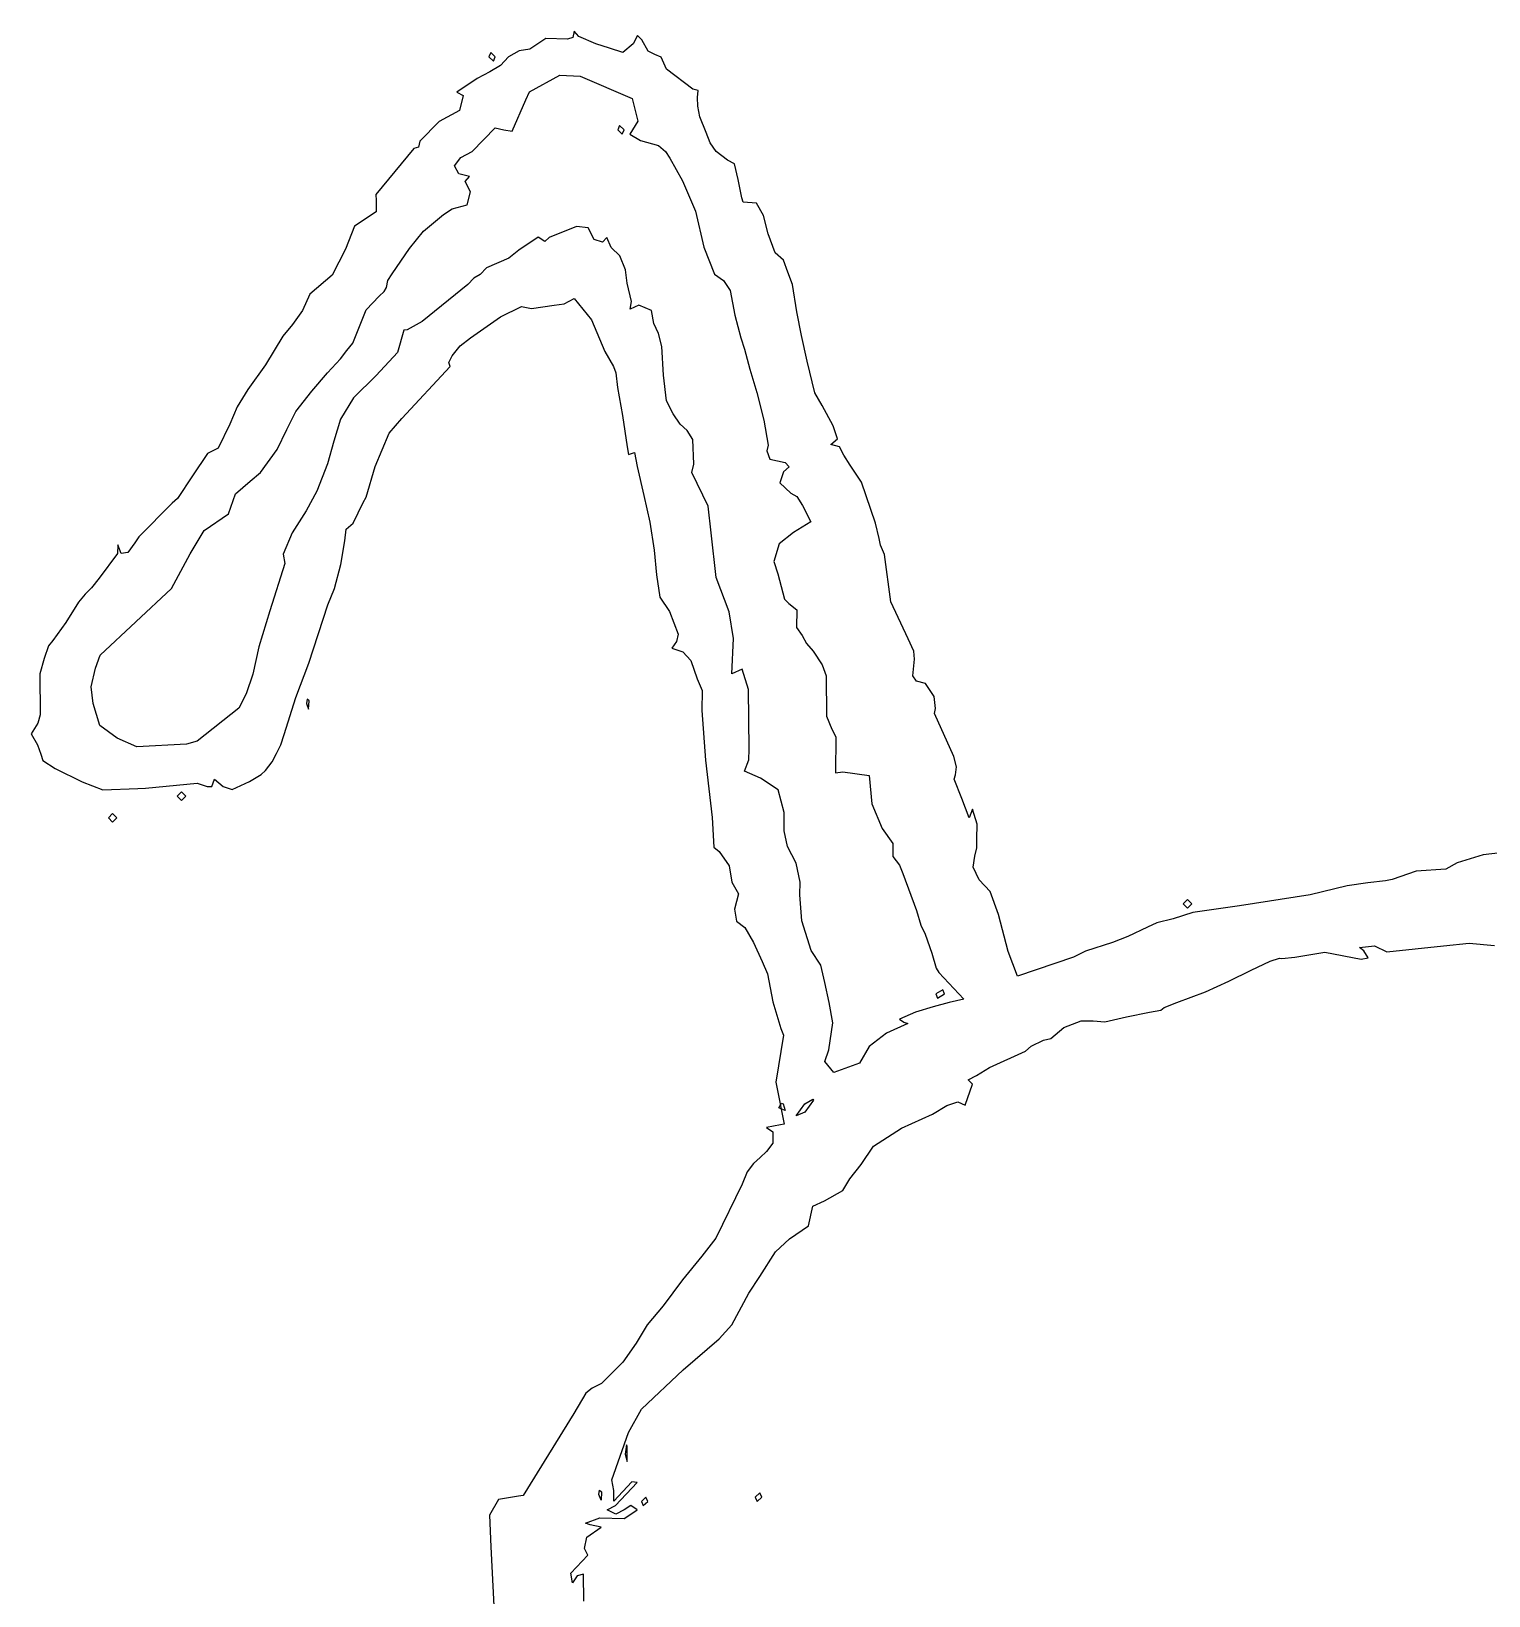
# Model space of a CAD drawing. Extents: x -16 to 63, y -3 to 108.
# Drawn here: x -6.274 to -3.472, y 7.278 to 10.286 of the extents above; entities that cross this region are included whole.
import ezdxf

# ---------------------------------------------------------------- set-up
doc = ezdxf.new("R2010")
doc.units = 0

msp = doc.modelspace()

# ---------------------------------------------------------------- linework, layer by layer
at = {"layer": 'Layer 1'}
for p, q in [((-5.284451, 10.272394), (-5.315224, 10.251685)), ((-5.243324, 10.27108), (-5.284451, 10.272394)), ((-5.232532, 10.274141), (-5.243324, 10.27108)), ((-5.23049, 10.2861), (-5.232532, 10.274141)), ((-5.230484, 10.286166), (-5.23049, 10.2861)), ((-5.221005, 10.276248), (-5.230484, 10.286166)), ((-5.188773, 10.26181), (-5.221005, 10.276248)), ((-5.16223, 10.253497), (-5.188773, 10.26181)), ((-5.116873, 10.26181), (-5.136999, 10.24533)), ((-5.10856, 10.27829), (-5.116873, 10.26181)), ((-5.100247, 10.26954), (-5.10856, 10.27829)), ((-5.087851, 10.248247), (-5.100247, 10.26954)), ((-5.390771, 10.24541), (-5.394417, 10.237097)), ((-5.394417, 10.237097), (-5.385667, 10.228785)), ((-5.38202, 10.237097), (-5.390771, 10.24541)), ((-5.390771, 10.24541), (-5.390771, 10.24541)), ((-5.385667, 10.228785), (-5.38202, 10.237097)), ((-5.356498, 10.237101), (-5.372248, 10.220476)), ((-5.335934, 10.248623), (-5.356498, 10.237101)), ((-5.315224, 10.251685), (-5.335934, 10.248623)), ((-5.136999, 10.24533), (-5.16223, 10.253497)), ((-5.075454, 10.241541), (-5.087851, 10.248247)), ((-5.062766, 10.236725), (-5.075454, 10.241541)), ((-5.052557, 10.213099), (-5.062766, 10.236725)), ((-5.392666, 10.208079), (-5.416585, 10.195683)), ((-5.372248, 10.220476), (-5.392666, 10.208079)), ((-5.315951, 10.169995), (-5.257614, 10.201642)), ((-5.257617, 10.201657), (-5.218969, 10.200052)), ((-5.257614, 10.201642), (-5.257617, 10.201657)), ((-5.218969, 10.200052), (-5.118921, 10.157174)), ((-5.002387, 10.174596), (-5.052557, 10.213099)), ((-5.416585, 10.195683), (-5.455816, 10.169285)), ((-5.455816, 10.169285), (-5.44342, 10.162579)), ((-5.322952, 10.154389), (-5.315951, 10.169995)), ((-4.991595, 10.172117), (-5.002387, 10.174596)), ((-4.993345, 10.158846), (-4.991595, 10.172117)), ((-5.44342, 10.162579), (-5.450566, 10.13414)), ((-5.349203, 10.094156), (-5.322952, 10.154389)), ((-5.118921, 10.157174), (-5.107837, 10.11313)), ((-4.99247, 10.142365), (-4.993345, 10.158846)), ((-4.988824, 10.121364), (-4.99247, 10.142365)), ((-5.489797, 10.112847), (-5.526841, 10.074636)), ((-5.450566, 10.13414), (-5.489797, 10.112847)), ((-5.107837, 10.11313), (-5.123004, 10.088337)), ((-4.976281, 10.09132), (-4.988824, 10.121364)), ((-5.426354, 10.055217), (-5.382164, 10.10072)), ((-5.382164, 10.10072), (-5.365538, 10.096635)), ((-5.365538, 10.096635), (-5.349203, 10.094156)), ((-5.142839, 10.104818), (-5.146485, 10.096651)), ((-5.146485, 10.096651), (-5.137735, 10.088338)), ((-5.134088, 10.096651), (-5.142839, 10.104818)), ((-5.142839, 10.104818), (-5.142839, 10.104818)), ((-5.137735, 10.088338), (-5.134088, 10.096651)), ((-5.123004, 10.088337), (-5.103024, 10.076232)), ((-4.968989, 10.071632), (-4.976281, 10.09132)), ((-5.538362, 10.060636), (-5.611721, 9.972256)), ((-5.529758, 10.063406), (-5.538362, 10.060636)), ((-5.526841, 10.074636), (-5.529758, 10.063406)), ((-5.44823, 10.043695), (-5.426354, 10.055217)), ((-5.103024, 10.076232), (-5.068022, 10.066752)), ((-5.068022, 10.066752), (-5.054604, 10.055231)), ((-5.054604, 10.055231), (-5.046437, 10.04225)), ((-4.957321, 10.055151), (-4.968989, 10.071632)), ((-4.935299, 10.038671), (-4.957321, 10.055151)), ((-5.460627, 10.027507), (-5.44823, 10.043695)), ((-5.452314, 10.011902), (-5.460627, 10.027507)), ((-5.046437, 10.04225), (-5.022081, 9.998935)), ((-4.922027, 10.031234), (-4.935299, 10.038671)), ((-4.914881, 10.001191), (-4.922027, 10.031234)), ((-5.43175, 10.006652), (-5.452314, 10.011902)), ((-5.439917, 9.997464), (-5.43175, 10.006652)), ((-5.429563, 9.977776), (-5.439917, 9.997464)), ((-5.022081, 9.998935), (-4.996997, 9.940161)), ((-4.908027, 9.965897), (-4.914881, 10.001191)), ((-5.611721, 9.972256), (-5.6107, 9.961026)), ((-5.6107, 9.961026), (-5.6107, 9.939295)), ((-5.435834, 9.95269), (-5.429563, 9.977776)), ((-4.905401, 9.95773), (-4.908027, 9.965897)), ((-4.879879, 9.955542), (-4.905401, 9.95773)), ((-5.6107, 9.939295), (-5.652557, 9.911148)), ((-5.519839, 9.901937), (-5.481628, 9.934023)), ((-5.481628, 9.934023), (-5.465148, 9.94496)), ((-5.465148, 9.94496), (-5.435834, 9.95269)), ((-4.996997, 9.940161), (-4.980808, 9.871323)), ((-4.86617, 9.932207), (-4.879879, 9.955542)), ((-4.857273, 9.896767), (-4.86617, 9.932207)), ((-5.652557, 9.911148), (-5.670204, 9.867249)), ((-5.54682, 9.868685), (-5.519839, 9.901937)), ((-5.226113, 9.910844), (-5.27847, 9.889405)), ((-5.20307, 9.908514), (-5.226113, 9.910844)), ((-5.19184, 9.885617), (-5.20307, 9.908514)), ((-4.844002, 9.859869), (-4.857273, 9.896767)), ((-5.670204, 9.867249), (-5.695435, 9.817371)), ((-5.572196, 9.832079), (-5.54682, 9.868685)), ((-5.299472, 9.89028), (-5.336516, 9.865342)), ((-5.286492, 9.881676), (-5.299472, 9.89028)), ((-5.27847, 9.889405), (-5.286492, 9.881676)), ((-5.175506, 9.88051), (-5.19184, 9.885617)), ((-5.167193, 9.88999), (-5.175506, 9.88051)), ((-5.15888, 9.870155), (-5.167193, 9.88999)), ((-5.142691, 9.854404), (-5.15888, 9.870155)), ((-4.980808, 9.871323), (-4.960536, 9.818965)), ((-5.355767, 9.850174), (-5.398645, 9.831215)), ((-5.336516, 9.865342), (-5.355767, 9.850174)), ((-5.131607, 9.827569), (-5.142691, 9.854404)), ((-4.827813, 9.846014), (-4.844002, 9.859869)), ((-4.819354, 9.823117), (-4.827813, 9.846014)), ((-5.695435, 9.817371), (-5.738458, 9.780473)), ((-5.591156, 9.793431), (-5.588531, 9.807285)), ((-5.588531, 9.807285), (-5.580509, 9.819682)), ((-5.580509, 9.819682), (-5.572196, 9.832079)), ((-5.423438, 9.811238), (-5.434668, 9.798987)), ((-5.411041, 9.818526), (-5.423438, 9.811238)), ((-5.398645, 9.831215), (-5.411041, 9.818526)), ((-5.128107, 9.801901), (-5.131607, 9.827569)), ((-4.960536, 9.818965), (-4.943035, 9.807298)), ((-4.943035, 9.807298), (-4.930492, 9.787755)), ((-4.810604, 9.799199), (-4.819354, 9.823117)), ((-5.738458, 9.780473), (-5.752459, 9.749117)), ((-5.630096, 9.750699), (-5.605303, 9.776659)), ((-5.605303, 9.776659), (-5.595677, 9.785701)), ((-5.595677, 9.785701), (-5.591156, 9.793431)), ((-5.434668, 9.798987), (-5.522465, 9.728108)), ((-5.120086, 9.766899), (-5.128107, 9.801901)), ((-4.930492, 9.787755), (-4.92145, 9.740211)), ((-4.802437, 9.746987), (-4.810604, 9.799199)), ((-5.752459, 9.749117), (-5.77171, 9.722574)), ((-5.655765, 9.686236), (-5.630096, 9.750699)), ((-5.371811, 9.737309), (-5.331705, 9.75729)), ((-5.331705, 9.75729), (-5.312308, 9.753355)), ((-5.312308, 9.753355), (-5.268701, 9.759336)), ((-5.268701, 9.759336), (-5.249595, 9.762397)), ((-5.249595, 9.762397), (-5.230344, 9.772169)), ((-5.230344, 9.772169), (-5.1968, 9.731624)), ((-5.122565, 9.751731), (-5.120086, 9.766899)), ((-5.105647, 9.759752), (-5.122565, 9.751731)), ((-5.081583, 9.749397), (-5.105647, 9.759752)), ((-5.077354, 9.724604), (-5.081583, 9.749397)), ((-4.793248, 9.701485), (-4.802437, 9.746987)), ((-5.77171, 9.722574), (-5.790378, 9.70026)), ((-5.522465, 9.728108), (-5.551342, 9.712211)), ((-5.429565, 9.696766), (-5.371811, 9.737309)), ((-5.1968, 9.731624), (-5.171132, 9.670663)), ((-5.06802, 9.705353), (-5.077354, 9.724604)), ((-4.92145, 9.740211), (-4.909783, 9.696604)), ((-5.790378, 9.70026), (-5.824068, 9.644839)), ((-5.66714, 9.67209), (-5.655765, 9.686236)), ((-5.557759, 9.711464), (-5.570155, 9.668295)), ((-5.551342, 9.712211), (-5.557759, 9.711464)), ((-5.449254, 9.681452), (-5.429565, 9.696766)), ((-5.061895, 9.679977), (-5.06802, 9.705353)), ((-4.909783, 9.696604), (-4.90249, 9.675019)), ((-4.782164, 9.651606), (-4.793248, 9.701485)), ((-5.704768, 9.629503), (-5.679683, 9.656631)), ((-5.679683, 9.656631), (-5.66714, 9.67209)), ((-5.570155, 9.668295), (-5.610991, 9.624542)), ((-5.471276, 9.649367), (-5.464859, 9.6622)), ((-5.464859, 9.6622), (-5.449254, 9.681452)), ((-5.171132, 9.670663), (-5.15436, 9.641348)), ((-5.058249, 9.624848), (-5.061895, 9.679977)), ((-4.90249, 9.675019), (-4.892719, 9.636808)), ((-5.824068, 9.644839), (-5.857612, 9.597587)), ((-5.734665, 9.59421), (-5.704768, 9.629503)), ((-5.561553, 9.541444), (-5.468943, 9.641929)), ((-5.468943, 9.641929), (-5.471276, 9.649367)), ((-5.15436, 9.641348), (-5.150277, 9.629681)), ((-5.150277, 9.629681), (-5.146922, 9.601095)), ((-4.892719, 9.636808), (-4.879155, 9.591889)), ((-4.76758, 9.591227), (-4.782164, 9.651606)), ((-5.857612, 9.597587), (-5.878467, 9.564335)), ((-5.610991, 9.624542), (-5.654452, 9.581519)), ((-5.146922, 9.601095), (-5.137443, 9.547717)), ((-5.052998, 9.575845), (-5.058249, 9.624848)), ((-5.765292, 9.555124), (-5.734665, 9.59421)), ((-5.654452, 9.581519), (-5.679683, 9.5401)), ((-5.040164, 9.550468), (-5.052998, 9.575845)), ((-4.879155, 9.591889), (-4.865884, 9.538219)), ((-4.753142, 9.566726), (-4.76758, 9.591227)), ((-4.732286, 9.527786), (-4.753142, 9.566726)), ((-5.878467, 9.564335), (-5.892614, 9.530645)), ((-5.782501, 9.520705), (-5.765292, 9.555124)), ((-5.679683, 9.5401), (-5.69208, 9.498388)), ((-5.5862, 9.513443), (-5.561553, 9.541444)), ((-5.137443, 9.547717), (-5.128109, 9.486901)), ((-5.026163, 9.530634), (-5.040164, 9.550468)), ((-4.865884, 9.538219), (-4.857571, 9.490529)), ((-5.892614, 9.530645), (-5.91449, 9.484704)), ((-5.801169, 9.482349), (-5.782501, 9.520705)), ((-5.612889, 9.449126), (-5.5862, 9.513443)), ((-5.012746, 9.518821), (-5.026163, 9.530634)), ((-5.001808, 9.501465), (-5.012746, 9.518821)), ((-4.723973, 9.502847), (-4.732286, 9.527786)), ((-5.91449, 9.484704), (-5.9352, 9.474495)), ((-5.833692, 9.437721), (-5.801169, 9.482349)), ((-5.69208, 9.498388), (-5.704476, 9.454782)), ((-5.128109, 9.486901), (-5.125775, 9.472317)), ((-5.125775, 9.472317), (-5.114254, 9.476544)), ((-5.114254, 9.476544), (-5.109441, 9.449563)), ((-4.999912, 9.453775), (-5.001808, 9.501465)), ((-4.857571, 9.490529), (-4.859759, 9.479299)), ((-4.859759, 9.479299), (-4.854217, 9.463402)), ((-4.736516, 9.491472), (-4.723973, 9.502847)), ((-4.720036, 9.487245), (-4.736516, 9.491472)), ((-4.711868, 9.471348), (-4.720036, 9.487245)), ((-5.9352, 9.474495), (-5.964077, 9.431618)), ((-5.704476, 9.454782), (-5.725186, 9.402132)), ((-5.630244, 9.390352), (-5.612889, 9.449126)), ((-5.109441, 9.449563), (-5.096461, 9.39385)), ((-5.004287, 9.438024), (-4.999912, 9.453775)), ((-4.854217, 9.463402), (-4.824611, 9.456839)), ((-4.816589, 9.448672), (-4.827819, 9.439192)), ((-4.824611, 9.456839), (-4.816589, 9.448672)), ((-4.699472, 9.451805), (-4.711868, 9.471348)), ((-4.677595, 9.419283), (-4.699472, 9.451805)), ((-5.964077, 9.431618), (-5.993099, 9.387865)), ((-5.881237, 9.39674), (-5.853381, 9.421095)), ((-5.853381, 9.421095), (-5.833692, 9.437721)), ((-4.972347, 9.372832), (-5.004287, 9.438024)), ((-4.827819, 9.439192), (-4.834674, 9.417753)), ((-4.834674, 9.417753), (-4.813818, 9.397918)), ((-4.65076, 9.340236), (-4.677595, 9.419283)), ((-5.993099, 9.387865), (-6.003454, 9.378969)), ((-5.894654, 9.358382), (-5.881237, 9.39674)), ((-5.725186, 9.402132), (-5.745896, 9.364359)), ((-5.636224, 9.379851), (-5.630244, 9.390352)), ((-5.096461, 9.39385), (-5.084648, 9.342223)), ((-4.813818, 9.397918), (-4.801859, 9.391646)), ((-4.801859, 9.391646), (-4.791213, 9.374291)), ((-6.003454, 9.378969), (-6.067479, 9.314069)), ((-5.94147, 9.326298), (-5.894654, 9.358382)), ((-5.745896, 9.364359), (-5.772731, 9.321628)), ((-5.655329, 9.340473), (-5.636224, 9.379851)), ((-4.966805, 9.32208), (-4.972347, 9.372832)), ((-4.791213, 9.374291), (-4.775462, 9.342789)), ((-5.968742, 9.281232), (-5.94147, 9.326298)), ((-5.671518, 9.306638), (-5.668601, 9.32866)), ((-5.668601, 9.32866), (-5.655329, 9.340473)), ((-5.084648, 9.342223), (-5.076481, 9.288261)), ((-4.775462, 9.342789), (-4.80886, 9.322662)), ((-4.643614, 9.310922), (-4.65076, 9.340236)), ((-6.107586, 9.298759), (-6.108461, 9.282279)), ((-6.101168, 9.282279), (-6.107586, 9.298759)), ((-6.075208, 9.302839), (-6.088772, 9.284317)), ((-6.067479, 9.314069), (-6.075208, 9.302839)), ((-5.772731, 9.321628), (-5.789502, 9.2805)), ((-5.678956, 9.260843), (-5.671518, 9.306638)), ((-4.95718, 9.235886), (-4.966805, 9.32208)), ((-4.835841, 9.300786), (-4.846487, 9.266951)), ((-4.80886, 9.322662), (-4.835841, 9.300786)), ((-4.641573, 9.298234), (-4.643614, 9.310922)), ((-4.633843, 9.279858), (-4.641573, 9.298234)), ((-6.108461, 9.282279), (-6.1439, 9.234443)), ((-6.088772, 9.284317), (-6.101168, 9.282279)), ((-6.004474, 9.214582), (-5.968742, 9.281232)), ((-5.789502, 9.2805), (-5.786439, 9.263144)), ((-5.076481, 9.288261), (-5.071668, 9.241008)), ((-4.846487, 9.266951), (-4.838903, 9.243178)), ((-4.621155, 9.189435), (-4.633843, 9.279858)), ((-5.786439, 9.263144), (-5.815754, 9.171848)), ((-5.691352, 9.215049), (-5.678956, 9.260843)), ((-5.071668, 9.241008), (-5.065688, 9.197838)), ((-4.932386, 9.169674), (-4.95718, 9.235886)), ((-4.838903, 9.243178), (-4.826069, 9.194029)), ((-6.158339, 9.216358), (-6.170735, 9.20367)), ((-6.1439, 9.234443), (-6.158339, 9.216358)), ((-6.141566, 9.086387), (-6.004474, 9.214582)), ((-5.703749, 9.183109), (-5.691352, 9.215049)), ((-6.183132, 9.188648), (-6.207779, 9.149271)), ((-6.170735, 9.20367), (-6.183132, 9.188648)), ((-5.74021, 9.071394), (-5.703749, 9.183109)), ((-5.065688, 9.197838), (-5.047166, 9.170566)), ((-4.826069, 9.194029), (-4.817319, 9.186154)), ((-4.817319, 9.186154), (-4.802443, 9.173757)), ((-4.587757, 9.118119), (-4.621155, 9.189435)), ((-6.207779, 9.149271), (-6.232573, 9.114852)), ((-5.815754, 9.171848), (-5.836901, 9.102426)), ((-5.047166, 9.170566), (-5.030249, 9.127251)), ((-4.924073, 9.118775), (-4.932386, 9.169674)), ((-4.802443, 9.173757), (-4.802734, 9.13963)), ((-6.232573, 9.114852), (-6.241031, 9.104497)), ((-5.030249, 9.127251), (-5.033312, 9.112812)), ((-4.926844, 9.050667), (-4.924073, 9.118775)), ((-4.802734, 9.13963), (-4.791942, 9.124462)), ((-4.791942, 9.124462), (-4.783774, 9.109149)), ((-4.577402, 9.0942), (-4.587757, 9.118119)), ((-6.241031, 9.104497), (-6.249344, 9.080288)), ((-6.150899, 9.061447), (-6.141566, 9.086387)), ((-5.836901, 9.102426), (-5.848276, 9.050069)), ((-5.033312, 9.112812), (-5.042354, 9.10027)), ((-5.042354, 9.10027), (-5.021353, 9.092974)), ((-5.021353, 9.092974), (-5.005893, 9.076057)), ((-4.783774, 9.109149), (-4.770794, 9.094127)), ((-4.770794, 9.094127), (-4.753731, 9.068168)), ((-4.576089, 9.079033), (-4.577402, 9.0942)), ((-6.249344, 9.080288), (-6.257657, 9.050827)), ((-6.158921, 9.025425), (-6.150899, 9.061447)), ((-5.765294, 9.00489), (-5.74021, 9.071394)), ((-5.005893, 9.076057), (-4.993497, 9.0412)), ((-4.907447, 9.059709), (-4.926844, 9.050667)), ((-4.894759, 9.020477), (-4.907447, 9.059709)), ((-4.753731, 9.068168), (-4.745564, 9.046729)), ((-4.579006, 9.046655), (-4.576089, 9.079033)), ((-6.257657, 9.050827), (-6.257366, 8.971781)), ((-6.154837, 8.993923), (-6.158921, 9.025425)), ((-5.848276, 9.050069), (-5.860965, 9.012296)), ((-4.993497, 9.0412), (-4.983871, 9.018449)), ((-4.745564, 9.046729), (-4.744981, 8.969578)), ((-4.572006, 9.036301), (-4.579006, 9.046655)), ((-4.55465, 9.032074), (-4.572006, 9.036301)), ((-4.53817, 9.007281), (-4.55465, 9.032074)), ((-5.860965, 9.012296), (-5.875111, 8.984586)), ((-5.7879, 8.934156), (-5.765294, 9.00489)), ((-5.743417, 9.00225), (-5.745167, 8.993645)), ((-5.743415, 9.002248), (-5.743417, 9.00225)), ((-5.740061, 8.998604), (-5.743415, 9.002248)), ((-5.740792, 8.982853), (-5.740061, 8.998604)), ((-4.983871, 9.018449), (-4.985038, 8.979947)), ((-4.893884, 8.905553), (-4.894759, 9.020477)), ((-4.535691, 8.984092), (-4.53817, 9.007281)), ((-6.257366, 8.971781), (-6.26145, 8.955738)), ((-6.142586, 8.951483), (-6.154837, 8.993923)), ((-5.875111, 8.984586), (-5.954887, 8.921145)), ((-5.745167, 8.993645), (-5.740792, 8.982853)), ((-4.985038, 8.979947), (-4.977892, 8.885003)), ((-4.744981, 8.969578), (-4.734772, 8.944493)), ((-4.537587, 8.974758), (-4.535691, 8.984092)), ((-4.500543, 8.89192), (-4.537587, 8.974758)), ((-6.26145, 8.955738), (-6.274138, 8.935028)), ((-6.274138, 8.935028), (-6.262471, 8.914464)), ((-6.109043, 8.926835), (-6.142586, 8.951483)), ((-5.794608, 8.913884), (-5.7879, 8.934156)), ((-4.734772, 8.944493), (-4.727043, 8.929617)), ((-6.262471, 8.914464), (-6.255616, 8.896526)), ((-6.071269, 8.910355), (-6.109043, 8.926835)), ((-5.975597, 8.915313), (-6.071269, 8.910355)), ((-5.954887, 8.921145), (-5.975597, 8.915313)), ((-5.802922, 8.897842), (-5.794608, 8.913884)), ((-4.894324, 8.885573), (-4.893884, 8.905553)), ((-4.727043, 8.929617), (-4.728063, 8.860196)), ((-6.255616, 8.896526), (-6.251679, 8.883984)), ((-6.251679, 8.883984), (-6.227906, 8.868962)), ((-5.824069, 8.864736), (-5.811235, 8.881361)), ((-5.811235, 8.881361), (-5.802922, 8.897842)), ((-4.977892, 8.885003), (-4.964766, 8.774309)), ((-4.902637, 8.863842), (-4.894324, 8.885573)), ((-4.495001, 8.871648), (-4.500543, 8.89192)), ((-6.227906, 8.868962), (-6.17657, 8.843294)), ((-5.927179, 8.833816), (-5.921637, 8.848254)), ((-5.921637, 8.848254), (-5.905303, 8.833816)), ((-5.887802, 8.828566), (-5.85455, 8.843734)), ((-5.85455, 8.843734), (-5.832236, 8.857151)), ((-5.832236, 8.857151), (-5.824069, 8.864736)), ((-4.871719, 8.849842), (-4.902637, 8.863842)), ((-4.838321, 8.827819), (-4.871719, 8.849842)), ((-4.728063, 8.860196), (-4.713625, 8.862384)), ((-4.713625, 8.862384), (-4.662872, 8.854947)), ((-4.662872, 8.854947), (-4.657913, 8.800985)), ((-4.499814, 8.848459), (-4.496751, 8.856626)), ((-4.484792, 8.811123), (-4.499814, 8.848459)), ((-4.496751, 8.856626), (-4.495001, 8.871648)), ((-6.17657, 8.843294), (-6.136755, 8.82798)), ((-6.136755, 8.82798), (-6.069376, 8.83031)), ((-6.069376, 8.83031), (-6.054208, 8.830907)), ((-6.054208, 8.830907), (-5.955327, 8.840387)), ((-5.985514, 8.823593), (-5.993827, 8.81528)), ((-5.993827, 8.81528), (-5.985514, 8.806967)), ((-5.977201, 8.81528), (-5.985514, 8.823593)), ((-5.985514, 8.823593), (-5.985514, 8.823593)), ((-5.985514, 8.806967), (-5.977201, 8.81528)), ((-5.955327, 8.840387), (-5.936076, 8.834264)), ((-5.936076, 8.834264), (-5.927179, 8.833816)), ((-5.905303, 8.833816), (-5.887802, 8.828566)), ((-4.826362, 8.783775), (-4.838321, 8.827819)), ((-4.826653, 8.748772), (-4.826362, 8.783775)), ((-4.657913, 8.800985), (-4.638078, 8.753294)), ((-4.470937, 8.773933), (-4.484792, 8.811123)), ((-4.464666, 8.790413), (-4.467874, 8.782101)), ((-4.455332, 8.761683), (-4.464666, 8.790413)), ((-6.117793, 8.782174), (-6.12596, 8.773861)), ((-6.12596, 8.773861), (-6.117793, 8.765693)), ((-6.10948, 8.773861), (-6.117793, 8.782174)), ((-6.117793, 8.782174), (-6.117793, 8.782174)), ((-6.117793, 8.765693), (-6.10948, 8.773861)), ((-4.964766, 8.774309), (-4.96185, 8.71743)), ((-4.467874, 8.782101), (-4.470937, 8.773933)), ((-4.455772, 8.733097), (-4.455332, 8.761683)), ((-4.819945, 8.718583), (-4.826653, 8.748772)), ((-4.638078, 8.753294), (-4.617223, 8.724418)), ((-4.617223, 8.724418), (-4.617372, 8.699479)), ((-4.455772, 8.716034), (-4.455772, 8.733097)), ((-4.96185, 8.71743), (-4.951349, 8.708972)), ((-4.951349, 8.708972), (-4.932244, 8.681407)), ((-4.803464, 8.686498), (-4.819945, 8.718583)), ((-4.617372, 8.699479), (-4.604975, 8.682998)), ((-4.463357, 8.67899), (-4.459856, 8.700137)), ((-4.459856, 8.700137), (-4.455772, 8.716034)), ((-3.482712, 8.70276), (-3.532444, 8.687592)), ((-3.443626, 8.707136), (-3.482712, 8.70276)), ((-4.932244, 8.681407), (-4.927139, 8.649905)), ((-4.795589, 8.650037), (-4.803464, 8.686498)), ((-4.604975, 8.682998), (-4.598121, 8.666518)), ((-4.598121, 8.666518), (-4.571869, 8.595784)), ((-4.451398, 8.654781), (-4.463357, 8.67899)), ((-3.611199, 8.671257), (-3.657431, 8.655068)), ((-3.554466, 8.675341), (-3.611199, 8.671257)), ((-3.532444, 8.687592), (-3.554466, 8.675341)), ((-4.927139, 8.649905), (-4.914597, 8.627737)), ((-4.796321, 8.625536), (-4.795589, 8.650037)), ((-4.430688, 8.632175), (-4.451398, 8.654781)), ((-3.743624, 8.643113), (-3.814941, 8.625904)), ((-3.704246, 8.648654), (-3.743624, 8.643113)), ((-3.670119, 8.652589), (-3.704246, 8.648654)), ((-3.657431, 8.655068), (-3.670119, 8.652589)), ((-4.914597, 8.627737), (-4.922035, 8.598423)), ((-4.792529, 8.576095), (-4.796321, 8.625536)), ((-4.414062, 8.587838), (-4.430688, 8.632175)), ((-4.051063, 8.616935), (-4.059376, 8.608621)), ((-4.059376, 8.608621), (-4.051063, 8.600308)), ((-4.042896, 8.608621), (-4.051063, 8.616935)), ((-4.051063, 8.616935), (-4.051063, 8.616935)), ((-4.051063, 8.600308), (-4.042896, 8.608621)), ((-3.951158, 8.604319), (-4.040413, 8.59163)), ((-3.814941, 8.625904), (-3.951158, 8.604319)), ((-4.922035, 8.598423), (-4.918388, 8.57538)), ((-4.918388, 8.57538), (-4.901908, 8.562983)), ((-4.774736, 8.518488), (-4.792529, 8.576095)), ((-4.571869, 8.595784), (-4.563702, 8.567346)), ((-4.39554, 8.516668), (-4.414062, 8.587838)), ((-4.078624, 8.57938), (-4.110126, 8.57165)), ((-4.040413, 8.59163), (-4.078624, 8.57938)), ((-4.901908, 8.562983), (-4.885282, 8.534106)), ((-4.563702, 8.567346), (-4.555389, 8.550427)), ((-4.555389, 8.550427), (-4.542263, 8.513675)), ((-4.165692, 8.54569), (-4.195006, 8.534023)), ((-4.127627, 8.563775), (-4.165692, 8.54569)), ((-4.110126, 8.57165), (-4.127627, 8.563775)), ((-4.885282, 8.534106), (-4.868802, 8.497646)), ((-4.756068, 8.490777), (-4.774736, 8.518488)), ((-4.542263, 8.513675), (-4.534533, 8.484944)), ((-4.378039, 8.469415), (-4.39554, 8.516668)), ((-4.247072, 8.517689), (-4.270407, 8.505729)), ((-4.195006, 8.534023), (-4.247072, 8.517689)), ((-3.844398, 8.505845), (-3.786936, 8.51547)), ((-3.786936, 8.51547), (-3.716786, 8.501906)), ((-3.720286, 8.524516), (-3.691409, 8.527727)), ((-3.712119, 8.517952), (-3.720286, 8.524516)), ((-3.703806, 8.504535), (-3.712119, 8.517952)), ((-3.691409, 8.527727), (-3.667491, 8.516497)), ((-3.667491, 8.516497), (-3.558984, 8.527727)), ((-3.558984, 8.527727), (-3.509544, 8.532543)), ((-3.509544, 8.532543), (-3.50955, 8.53253)), ((-3.50955, 8.53253), (-3.460839, 8.528304)), ((-4.868802, 8.497646), (-4.858447, 8.474165)), ((-4.748339, 8.457088), (-4.756068, 8.490777)), ((-4.534533, 8.484944), (-4.529283, 8.476339)), ((-4.270407, 8.505729), (-4.378039, 8.469415)), ((-3.928695, 8.480928), (-3.892235, 8.49843)), ((-3.892235, 8.49843), (-3.874296, 8.504261)), ((-3.874296, 8.504261), (-3.869775, 8.503515)), ((-3.869775, 8.503515), (-3.844398, 8.505845)), ((-3.716786, 8.501906), (-3.703806, 8.504535)), ((-4.858447, 8.474165), (-4.848092, 8.419766)), ((-4.740172, 8.418586), (-4.748339, 8.457088)), ((-4.529283, 8.476339), (-4.481009, 8.42544)), ((-4.016492, 8.439363), (-3.971427, 8.460073)), ((-3.971427, 8.460073), (-3.928695, 8.480928)), ((-4.5214, 8.443275), (-4.534672, 8.435107)), ((-4.534672, 8.435107), (-4.531609, 8.426794)), ((-4.531609, 8.426794), (-4.518191, 8.435107)), ((-4.518191, 8.435107), (-4.5214, 8.443275)), ((-4.5214, 8.443275), (-4.5214, 8.443275)), ((-4.481009, 8.42544), (-4.509303, 8.418444)), ((-4.071329, 8.418654), (-4.016492, 8.439363)), ((-4.848092, 8.419766), (-4.832633, 8.368721)), ((-4.732879, 8.379354), (-4.740172, 8.418586)), ((-4.573911, 8.400068), (-4.604975, 8.386942)), ((-4.540221, 8.410422), (-4.573911, 8.400068)), ((-4.509303, 8.418444), (-4.540221, 8.410422)), ((-4.168168, 8.391092), (-4.123832, 8.400426)), ((-4.123832, 8.400426), (-4.102394, 8.404219)), ((-4.102394, 8.404219), (-4.095539, 8.409028)), ((-4.095539, 8.409028), (-4.071329, 8.418654)), ((-4.832633, 8.368721), (-4.827966, 8.355741)), ((-4.740609, 8.327434), (-4.732879, 8.379354)), ((-4.588495, 8.378332), (-4.629769, 8.359811)), ((-4.604975, 8.386942), (-4.596662, 8.381252)), ((-4.596662, 8.381252), (-4.588495, 8.378332)), ((-4.313427, 8.349381), (-4.288634, 8.370675)), ((-4.288634, 8.370675), (-4.255528, 8.383655)), ((-4.255528, 8.383655), (-4.232485, 8.383655)), ((-4.232485, 8.383655), (-4.209879, 8.381758)), ((-4.209879, 8.381758), (-4.168168, 8.391092)), ((-4.827966, 8.355741), (-4.842258, 8.265465)), ((-4.662875, 8.334434), (-4.681543, 8.302349)), ((-4.629769, 8.359811), (-4.662875, 8.334434)), ((-4.362139, 8.325318), (-4.351638, 8.334652)), ((-4.351638, 8.334652), (-4.327866, 8.346611)), ((-4.327866, 8.346611), (-4.313427, 8.349381)), ((-4.748193, 8.305266), (-4.740609, 8.327434)), ((-4.731275, 8.284265), (-4.748193, 8.305266)), ((-4.681543, 8.302349), (-4.731275, 8.284265)), ((-4.431852, 8.293671), (-4.362139, 8.325318)), ((-4.472542, 8.269898), (-4.456353, 8.278211)), ((-4.456353, 8.278211), (-4.431852, 8.293671)), ((-4.842258, 8.265465), (-4.826216, 8.184522)), ((-4.478667, 8.221187), (-4.464229, 8.261731)), ((-4.464229, 8.261731), (-4.472542, 8.269898)), ((-4.836424, 8.216492), (-4.831319, 8.225096)), ((-4.824465, 8.211242), (-4.836424, 8.216492)), ((-4.83132, 8.225096), (-4.828111, 8.224222)), ((-4.831319, 8.225096), (-4.83132, 8.225096)), ((-4.828111, 8.224222), (-4.824465, 8.211242)), ((-4.803318, 8.201038), (-4.786837, 8.224228)), ((-4.786837, 8.224228), (-4.77167, 8.232978)), ((-4.770357, 8.230933), (-4.786837, 8.207744)), ((-4.77167, 8.232978), (-4.77167, 8.232972)), ((-4.77167, 8.232972), (-4.770357, 8.230933)), ((-4.541525, 8.203832), (-4.513669, 8.220896)), ((-4.513669, 8.220896), (-4.492522, 8.228042)), ((-4.492522, 8.228042), (-4.478667, 8.221187)), ((-4.833654, 8.183357), (-4.860489, 8.178108)), ((-4.826216, 8.184522), (-4.833654, 8.183357)), ((-4.786837, 8.207744), (-4.803318, 8.201038)), ((-4.600591, 8.176997), (-4.541525, 8.203832)), ((-4.860489, 8.178108), (-4.848092, 8.170379)), ((-4.848092, 8.170379), (-4.848092, 8.148502)), ((-4.654845, 8.142433), (-4.600591, 8.176997)), ((-4.860489, 8.132313), (-4.872885, 8.120792)), ((-4.848092, 8.148502), (-4.860489, 8.132313)), ((-4.678617, 8.107285), (-4.654845, 8.142433)), ((-4.897679, 8.092936), (-4.907158, 8.06931)), ((-4.885428, 8.109271), (-4.897679, 8.092936)), ((-4.872885, 8.120792), (-4.885428, 8.109271)), ((-4.69991, 8.079866), (-4.678617, 8.107285)), ((-4.907158, 8.06931), (-4.95762, 7.965325)), ((-4.713911, 8.057115), (-4.69991, 8.079866)), ((-4.771227, 8.027363), (-4.749059, 8.037281)), ((-4.749059, 8.037281), (-4.713911, 8.057115)), ((-4.779394, 7.989444), (-4.771227, 8.027363)), ((-4.816438, 7.964068), (-4.779394, 7.989444)), ((-4.95762, 7.965325), (-4.984601, 7.931197)), ((-4.843273, 7.93942), (-4.816438, 7.964068)), ((-4.984601, 7.931197), (-5.02179, 7.885549)), ((-4.873025, 7.892021), (-4.843273, 7.93942)), ((-5.02179, 7.885549), (-5.05898, 7.835233)), ((-4.894172, 7.860082), (-4.873025, 7.892021)), ((-4.927132, 7.798828), (-4.894172, 7.860082)), ((-5.05898, 7.835233), (-5.089607, 7.799064)), ((-5.089607, 7.799064), (-5.110754, 7.764061)), ((-4.951342, 7.771847), (-4.927132, 7.798828)), ((-5.110754, 7.764061), (-5.13686, 7.72731)), ((-5.020617, 7.712343), (-4.951342, 7.771847)), ((-5.13686, 7.72731), (-5.177842, 7.686328)), ((-5.100831, 7.637089), (-5.020617, 7.712343)), ((-5.195489, 7.677285), (-5.207739, 7.667368)), ((-5.177842, 7.686328), (-5.195489, 7.677285)), ((-5.207739, 7.667368), (-5.230782, 7.628429)), ((-5.230782, 7.628429), (-5.328351, 7.470773)), ((-5.125624, 7.592169), (-5.100831, 7.637089)), ((-5.157855, 7.501164), (-5.125624, 7.592169)), ((-5.129865, 7.568367), (-5.132198, 7.550574)), ((-5.132198, 7.550574), (-5.128406, 7.536136)), ((-5.129865, 7.568365), (-5.129865, 7.568367)), ((-5.128406, 7.565013), (-5.129865, 7.568365)), ((-5.128406, 7.536136), (-5.128406, 7.565013)), ((-5.153771, 7.480454), (-5.157855, 7.501164)), ((-5.11921, 7.49708), (-5.154212, 7.45989)), ((-5.151003, 7.45158), (-5.109438, 7.495624)), ((-5.109438, 7.495624), (-5.11921, 7.49708)), ((-5.375604, 7.462895), (-5.392959, 7.433143)), ((-5.337539, 7.469458), (-5.375604, 7.462895)), ((-5.328351, 7.470773), (-5.337539, 7.469458)), ((-5.18295, 7.472696), (-5.181346, 7.481301)), ((-5.178575, 7.461904), (-5.18295, 7.472696)), ((-5.181346, 7.481301), (-5.181347, 7.481299)), ((-5.181347, 7.481299), (-5.177993, 7.477655)), ((-5.177993, 7.477655), (-5.178575, 7.461904)), ((-5.154212, 7.45989), (-5.153771, 7.480454)), ((-5.092237, 7.467879), (-5.100987, 7.459566)), ((-5.088591, 7.459566), (-5.092237, 7.467879)), ((-5.092237, 7.467879), (-5.092237, 7.467879)), ((-4.873182, 7.476191), (-4.881932, 7.467879)), ((-4.881932, 7.467879), (-4.878286, 7.459566)), ((-4.878286, 7.459566), (-4.869536, 7.467879)), ((-4.869536, 7.467879), (-4.873182, 7.476191)), ((-4.873182, 7.476191), (-4.873182, 7.476191)), ((-5.392959, 7.433143), (-5.390334, 7.372035)), ((-5.167046, 7.443412), (-5.151003, 7.45158)), ((-5.15042, 7.435099), (-5.167046, 7.443412)), ((-5.13394, 7.443412), (-5.15042, 7.435099)), ((-5.121543, 7.45158), (-5.13394, 7.443412)), ((-5.13394, 7.426786), (-5.121543, 7.435099)), ((-5.109146, 7.443412), (-5.121543, 7.45158)), ((-5.121543, 7.435099), (-5.109146, 7.443412)), ((-5.100987, 7.459566), (-5.097341, 7.451398)), ((-5.097341, 7.451398), (-5.088591, 7.459566)), ((-5.208319, 7.417745), (-5.181193, 7.427809)), ((-5.199715, 7.414684), (-5.208319, 7.417745)), ((-5.206132, 7.390912), (-5.178567, 7.409726)), ((-5.178567, 7.409726), (-5.199715, 7.414684)), ((-5.181193, 7.427809), (-5.13394, 7.426786)), ((-5.390334, 7.372035), (-5.3845, 7.25857)), ((-5.210361, 7.369036), (-5.206132, 7.390912)), ((-5.236759, 7.321491), (-5.204236, 7.356056)), ((-5.204236, 7.356056), (-5.210361, 7.369036)), ((-5.233696, 7.302969), (-5.236759, 7.321491)), ((-5.224799, 7.316387), (-5.233696, 7.302969)), ((-5.212403, 7.319448), (-5.224799, 7.316387)), ((-5.21182, 7.267528), (-5.212403, 7.319448))]:
    msp.add_line(p, q, dxfattribs=at)

doc.saveas('drawing.dxf')
